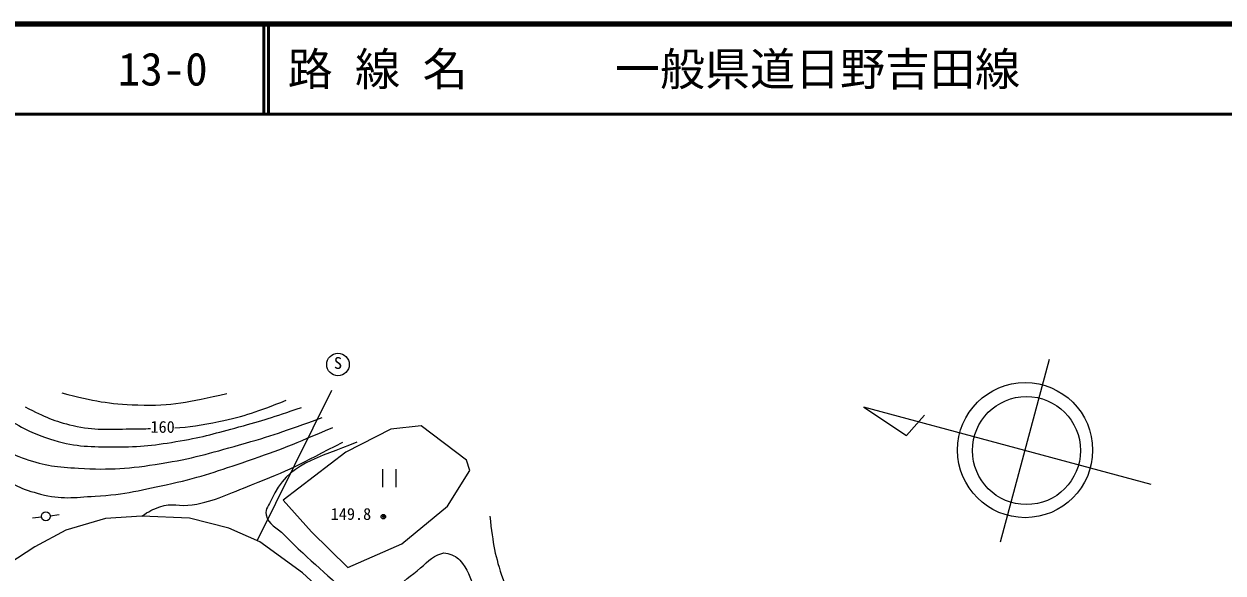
# Model space of a CAD drawing. Units: millimetres, scale not verified. Extents: x 40000 to 680000, y 20000 to 380000.
# Drawn here: x 151093 to 284278, y 319070 to 380000 of the extents above; entities that cross this region are included whole.
import ezdxf
from ezdxf.enums import TextEntityAlignment as Align

# ---------------------------------------------------------------- set-up
doc = ezdxf.new("R2010")
doc.units = ezdxf.units.MM
doc.header["$LTSCALE"] = 1000
doc.header["$PDMODE"] = 32
doc.header["$PDSIZE"] = 500
for name, color, linetype, lineweight in [('M-BGD', 7, 'Continuous', 13), ('M-STR-HTXT', 7, 'Continuous', 13), ('M-STR-STRC', 7, 'Continuous', 13), ('M-TTL', 2, 'Continuous', 140), ('M-TTL-LINE', 7, 'Continuous', 50)]:
    doc.layers.add(name, color=color, linetype=linetype, lineweight=lineweight)
doc.layers.add('M-TTL-TXT', color=7, linetype='Continuous')
doc.styles.add('ＭＳ ゴシック', font='')
doc.styles.get('ＭＳ ゴシック').set_extended_font_data('MS Gothic')

msp = doc.modelspace()

# ---------------------------------------------------------------- linework, layer by layer
at = {"layer": 'M-BGD'}
for p, q in [((190924, 330596), (190924, 328596)), ((192424, 328596), (192424, 330596)), ((152033, 325192), (153026, 325311)), ((154019, 325430), (155012, 325549)), ((160164, 325125), (155753, 323821)), ((164188, 325375), (160164, 325125)), ((169460, 325153), (164188, 325375)), ((173843, 324043), (169460, 325153)), ((155753, 323821), (152312, 321990)), ((177284, 322545), (173843, 324043)), ((182029, 319104), (177284, 322545)), ((152312, 321990), (149427, 320075)), ((188993, 312695), (182029, 319104))]:
    msp.add_line(p, q, dxfattribs=at)
msp.add_lwpolyline([(187065, 319678), (193055, 322299), (198147, 326491), (200618, 330460), (200243, 331583), (195227, 335401), (191857, 335027), (186841, 332481), (179878, 327165), (183022, 323646)], close=True, dxfattribs=at)
for centre, radius in [((153522, 325370), 500), ((191015, 325329), 100), ((191015, 325329), 80), ((191015, 325329), 60), ((191015, 325329), 40), ((191015, 325329), 20), ((191015, 325329), 20)]:
    msp.add_circle(centre, radius, dxfattribs=at)
for points, knots in [([(155301, 339056), (159011, 338125), (160398, 337838), (163729, 337726), (167627, 337594), (169262, 338024), (173635, 338983)], [0, 0, 0, 0, 1, 1, 1, 2, 2, 2, 2]), ([(149461, 336025), (151555, 334827), (152385, 334421), (154414, 333808), (156972, 333034), (158543, 333103), (161215, 333068), (164057, 333032), (165658, 333263), (168460, 333734), (171036, 334167), (172444, 334604), (174966, 335286), (177707, 336029), (178617, 336337), (181915, 337430)], [0, 0, 0, 0, 1, 1, 1, 2, 2, 2, 3, 3, 3, 4, 4, 4, 5, 5, 5, 5]), ([(146430, 334251), (148450, 332930), (149239, 332446), (151235, 331738), (153445, 330953), (154809, 330847), (157149, 330703), (160729, 330483), (162774, 330657), (166316, 331220), (169775, 331770), (171668, 332345), (175040, 333290), (178671, 334308), (179897, 334763), (184206, 336321)], [0, 0, 0, 0, 1, 1, 1, 2, 2, 2, 3, 3, 3, 4, 4, 4, 5, 5, 5, 5]), ([(144508, 332773), (145980, 331415), (146523, 330961), (147982, 330037), (149773, 328903), (150888, 328367), (152936, 327820), (155225, 327208), (156632, 327458), (158997, 327598), (162357, 327797), (164212, 328277), (167499, 329002), (170853, 329743), (172673, 330415), (175927, 331516), (179686, 332787), (180941, 333338), (185389, 335212)], [0, 0, 0, 0, 1, 1, 1, 2, 2, 2, 3, 3, 3, 4, 4, 4, 5, 5, 5, 6, 6, 6, 6]), ([(164188, 325375), (164976, 325932), (165346, 326119), (166168, 326415), (167502, 326895), (168391, 326414), (169791, 326637), (172469, 327063), (173834, 327894), (176370, 328855), (180454, 330401), (181811, 331189), (186498, 333586)], [0, 0, 0, 0, 1, 1, 1, 2, 2, 2, 3, 3, 3, 4, 4, 4, 4]), ([(193083, 312488), (192572, 313437), (192310, 313845), (192190, 314809), (192098, 315554), (191995, 316029), (192264, 316731), (192769, 318046), (193698, 318413), (194778, 319318), (195779, 320157), (196272, 320835), (197513, 321240), (197844, 321348), (198072, 321281), (198400, 321166), (199044, 320942), (199403, 320682), (199805, 320131), (200589, 319057), (200682, 318246), (201357, 317100), (202524, 315119), (203451, 314187), (204758, 312295), (206069, 310398), (206523, 309114), (208085, 307416), (210502, 304787), (212252, 303693), (215182, 301650), (218094, 299619), (219825, 298615), (222944, 296918), (225746, 295394), (227304, 294489), (230263, 293296), (234794, 291469), (237400, 290595), (242091, 289230), (244747, 288457), (246205, 287707), (248966, 287530), (251424, 287372), (252503, 287535), (255250, 288047)], [0, 0, 0, 0, 1, 1, 1, 2, 2, 2, 3, 3, 3, 4, 4, 4, 5, 5, 5, 6, 6, 6, 7, 7, 7, 8, 8, 8, 9, 9, 9, 10, 10, 10, 11, 11, 11, 12, 12, 12, 13, 13, 13, 14, 14, 14, 15, 15, 15, 15])]:
    msp.add_open_spline(points, degree=3, knots=knots, dxfattribs=at)
at = {"layer": 'M-BGD', "lineweight": 25}
for points, knots in [([(151235, 337504), (153499, 336355), (154385, 335940), (156558, 335434), (158980, 334869), (160428, 335028), (162916, 335064), (163720, 335076), (164452, 335083), (165143, 335093)], [0, 0, 0, 0, 1, 1, 1, 2, 2, 2, 3, 3, 3, 3]), ([(167844, 335182), (169357, 335275), (170857, 335464), (172748, 335878), (175736, 336532), (176897, 336926), (180214, 338243)], [0, 0, 0, 0, 1, 1, 1, 2, 2, 2, 2]), ([(188051, 333586), (183763, 331785), (180374, 331307), (178588, 327228), (178306, 326584), (177842, 326214), (177997, 325528), (178252, 324391), (179179, 324145), (179993, 323310), (182945, 320282), (184883, 318879), (187903, 315917), (190396, 313472), (192210, 312414), (194113, 309486), (194980, 308150), (195339, 307602), (196105, 305928)], [0, 0, 0, 0, 1, 1, 1, 2, 2, 2, 3, 3, 3, 4, 4, 4, 5, 5, 5, 6, 6, 6, 6]), ([(202836, 325380), (203197, 322197), (203392, 321004), (204314, 318357), (205412, 315208), (206488, 313584), (208454, 310890), (210513, 308070), (212062, 306775), (214738, 304533), (217709, 302043), (219618, 300924), (223018, 299062), (227417, 296652), (230098, 295708), (234772, 293887), (237180, 292950), (239019, 292180), (240935, 291526)], [0, 0, 0, 0, 1, 1, 1, 2, 2, 2, 3, 3, 3, 4, 4, 4, 5, 5, 5, 6, 6, 6, 6])]:
    msp.add_open_spline(points, degree=3, knots=knots, dxfattribs=at)
at = {"layer": 'M-BGD'}
msp.add_point((191015, 325329), dxfattribs=at)
at = {"layer": 'M-STR-HTXT', "lineweight": 25}
for p, q in [((259558, 322529), (265012, 342808)), ((276287, 328903), (244392, 337482)), ((244392, 337482), (249110, 334342)), ((249110, 334342), (251106, 336583))]:
    msp.add_line(p, q, dxfattribs=at)
at = {"layer": 'M-STR-HTXT'}
msp.add_line((177000, 322654), (185298, 339363), dxfattribs=at)
at = {"layer": 'M-STR-HTXT', "lineweight": 25}
for centre, radius in [((262296, 332710), 7500), ((262446, 332660), 6000)]:
    msp.add_circle(centre, radius, dxfattribs=at)
at = {"layer": 'M-STR-STRC'}
msp.add_circle((185971, 342220), 1250, dxfattribs=at)
at = {"layer": 'M-TTL'}
msp.add_line((680000, 380000), (40000, 380000), dxfattribs=at)
at = {"layer": 'M-TTL-LINE'}
for p, q in [((177750, 380000), (177750, 370000)), ((178250, 380000), (178250, 370000)), ((40000, 370000), (680000, 370000))]:
    msp.add_line(p, q, dxfattribs=at)

# ---------------------------------------------------------------- texts
at = {"layer": 'M-BGD', "style": 'ＭＳ ゴシック'}
msp.add_text('160', height=1320, rotation=359.493, dxfattribs=at).set_placement((166485, 334232), align=Align.BOTTOM_CENTER)
msp.add_text('149.8', height=1320, dxfattribs=at).set_placement((187412, 324565), align=Align.BOTTOM_CENTER)
at = {"layer": 'M-STR-STRC', "style": 'ＭＳ ゴシック'}
msp.add_text('S', height=1320, dxfattribs=at).set_placement((185971, 341320), align=Align.BOTTOM_CENTER)
at = {"layer": 'M-TTL-TXT', "style": 'ＭＳ ゴシック'}
for s, p in [('路 線 名', (180380, 375000)), ('一般県道日野吉田線', (216734, 375000)), ('13-0', (161521, 375000))]:
    msp.add_text(s, height=3666, dxfattribs=at).set_placement(p, align=Align.MIDDLE_LEFT)

doc.saveas('drawing.dxf')
